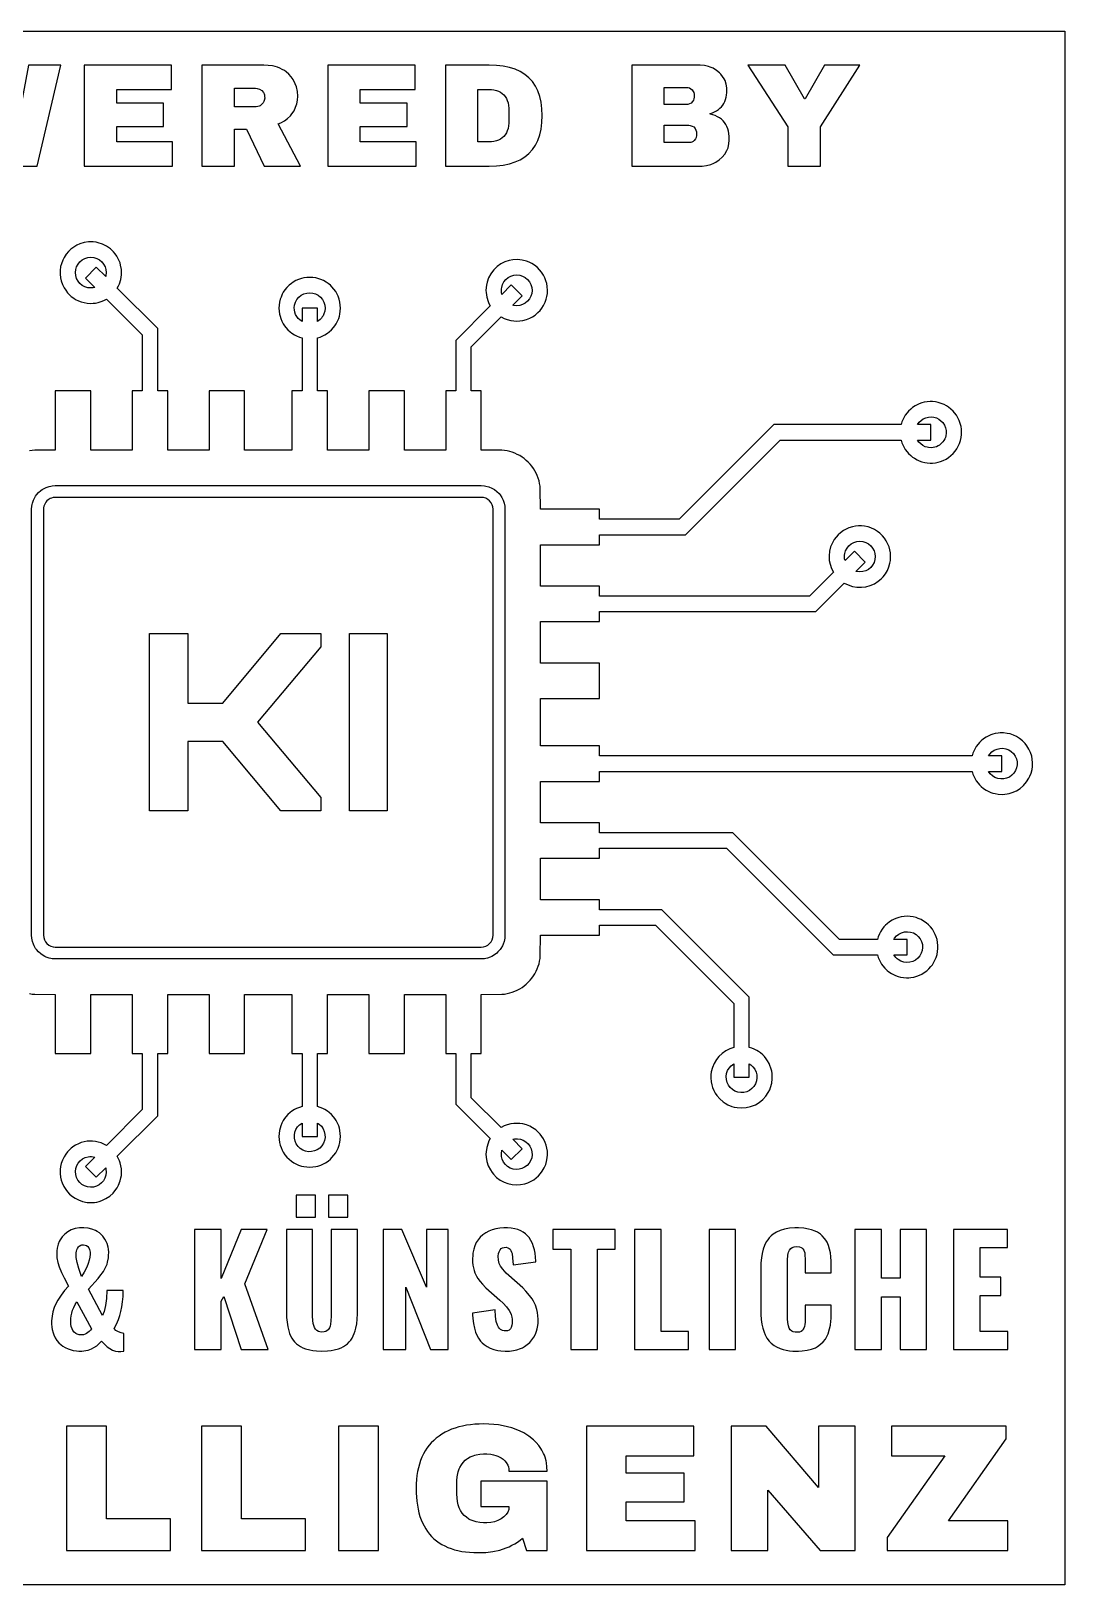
# Model space of a CAD drawing. Header units: millimetres. Extents: x 0 to 271, y 0 to 265.
# Drawn here: x 95.7 to 271.5, y 0.5 to 264.8 of the extents above; entities that cross this region are included whole.
import ezdxf

# ---------------------------------------------------------------- set-up
doc = ezdxf.new("R2010")
doc.units = ezdxf.units.MM

msp = doc.modelspace()

# ---------------------------------------------------------------- linework, layer by layer
at = {"layer": 'ENTGITTERRAHMEN'}
msp.add_lwpolyline([(0.5, 264.772), (271.498, 264.772), (271.498, 0.5), (0.5, 0.5)], close=True, dxfattribs=at)
at = {"layer": 'MOTIV'}
for points in [[(85.784, 258.972), (83.838, 249.241), (83.738, 249.241), (81.767, 258.972), (76.028, 258.972), (80.045, 241.805), (86.108, 241.805), (88.329, 252.26), (88.429, 252.26), (90.65, 241.805), (96.713, 241.805), (100.73, 258.972), (95.241, 258.972), (93.394, 249.241), (93.295, 249.241), (91.224, 258.972)], [(110.212, 252.485), (110.212, 254.855), (119.544, 254.855), (119.544, 258.972), (104.698, 258.972), (104.698, 241.805), (119.719, 241.805), (119.719, 245.922), (110.212, 245.922), (110.212, 248.542), (118.197, 248.542), (118.197, 252.485)], [(140.38, 251.233), (140.652, 251.81), (140.847, 252.415), (140.964, 253.047), (141.003, 253.707), (140.949, 254.503), (140.787, 255.264), (140.595, 255.811), (140.244, 256.51), (139.911, 256.991), (139.518, 257.425), (139.066, 257.814), (138.731, 258.048), (138.37, 258.261), (137.985, 258.45), (137.578, 258.609), (137.149, 258.74), (136.698, 258.842), (135.981, 258.94), (135.214, 258.972), (124.709, 258.972), (124.709, 241.805), (130.224, 241.805), (130.224, 248.068), (132.27, 248.068), (135.314, 241.805), (141.502, 241.805), (137.684, 248.991), (138.132, 249.176), (138.744, 249.505), (139.285, 249.896), (139.755, 250.348), (140.029, 250.684)], [(151.632, 252.485), (151.632, 254.855), (160.965, 254.855), (160.965, 258.972), (146.118, 258.972), (146.118, 241.805), (161.139, 241.805), (161.139, 245.922), (151.632, 245.922), (151.632, 248.542), (159.617, 248.542), (159.617, 252.485)], [(179.632, 257.396), (178.85, 257.877), (177.977, 258.272), (177.012, 258.578), (175.955, 258.797), (174.806, 258.928), (173.565, 258.972), (166.13, 258.972), (166.13, 241.805), (173.565, 241.805), (174.806, 241.849), (175.955, 241.98), (177.012, 242.199), (177.977, 242.506), (178.85, 242.9), (179.632, 243.382), (180.321, 243.951), (180.919, 244.608), (181.424, 245.352), (181.838, 246.185), (182.159, 247.104), (182.389, 248.111), (182.527, 249.206), (182.573, 250.389), (182.527, 251.571), (182.389, 252.666), (182.159, 253.673), (181.838, 254.593), (181.424, 255.425), (180.919, 256.169), (180.321, 256.826)], [(212.976, 257.447), (212.748, 257.68), (212.238, 258.094), (211.655, 258.436), (211.18, 258.641), (210.852, 258.751), (210.171, 258.904), (209.456, 258.969), (197.844, 258.972), (197.844, 241.805), (209.809, 241.817), (210.557, 241.911), (211.267, 242.098), (211.776, 242.3), (212.103, 242.463), (212.699, 242.848), (213.216, 243.308), (213.654, 243.843), (214.004, 244.447), (214.196, 244.933), (214.358, 245.627), (214.408, 246.181), (214.395, 246.863), (214.345, 247.327), (214.262, 247.762), (214.145, 248.168), (213.995, 248.546), (213.811, 248.895), (213.595, 249.216), (213.345, 249.508), (213.061, 249.772), (212.744, 250.007), (212.394, 250.214), (212.01, 250.392), (211.593, 250.542), (211.143, 250.663), (211.143, 250.763), (211.538, 250.893), (211.904, 251.046), (212.241, 251.224), (212.549, 251.425), (212.827, 251.65), (213.076, 251.9), (213.295, 252.173), (213.486, 252.47), (213.647, 252.791), (213.778, 253.136), (213.881, 253.505), (213.954, 253.898), (213.998, 254.315), (214, 255.093), (213.896, 255.741), (213.688, 256.352), (213.545, 256.644), (213.283, 257.063)], [(223.919, 258.972), (217.581, 258.972), (224.393, 248.467), (224.393, 241.805), (229.907, 241.805), (229.907, 248.467), (236.619, 258.972), (230.606, 258.972), (227.312, 253.258), (227.212, 253.258)], [(135.331, 253.935), (135.38, 253.671), (135.386, 253.388), (135.306, 252.944), (135.242, 252.782), (135.111, 252.555), (134.807, 252.225), (134.593, 252.077), (134.44, 252.001), (134.196, 251.924), (133.933, 251.888), (130.224, 251.886), (130.224, 255.055), (133.842, 255.055), (134.111, 255.034), (134.518, 254.908), (134.874, 254.667), (135.16, 254.331), (135.276, 254.1)], [(176.067, 253.926), (176.297, 253.641), (176.491, 253.319), (176.651, 252.958), (176.775, 252.56), (176.863, 252.124), (176.916, 251.649), (176.934, 251.137), (176.916, 249.128), (176.863, 248.654), (176.775, 248.218), (176.651, 247.819), (176.491, 247.459), (176.297, 247.136), (176.067, 246.852), (175.801, 246.605), (175.501, 246.397), (175.164, 246.226), (174.793, 246.093), (174.386, 245.998), (173.943, 245.941), (173.466, 245.922), (171.644, 245.922), (171.644, 254.855), (173.466, 254.855), (173.943, 254.836), (174.386, 254.779), (174.793, 254.684), (175.164, 254.552), (175.501, 254.381), (175.801, 254.172)], [(208.269, 254.521), (208.355, 254.323), (208.416, 254.036), (208.422, 253.551), (208.377, 253.246), (208.305, 253.038), (208.158, 252.786), (207.898, 252.524), (207.653, 252.382), (207.377, 252.303), (207.151, 252.285), (203.358, 252.285), (203.358, 255.204), (207.151, 255.204), (207.438, 255.173), (207.637, 255.108), (207.882, 254.966), (208.101, 254.762)], [(208.599, 248.181), (208.732, 247.922), (208.806, 247.632), (208.823, 247.394), (208.815, 246.985), (208.756, 246.687), (208.638, 246.421), (208.461, 246.184), (208.239, 245.995), (208.052, 245.894), (207.848, 245.829), (207.55, 245.798), (203.358, 245.798), (203.358, 248.742), (207.55, 248.742), (207.777, 248.724), (208.116, 248.616), (208.354, 248.458)], [(105.878, 221.078), (105.558, 221.09), (105.304, 221.128), (104.813, 221.277), (104.361, 221.519), (103.964, 221.844), (103.639, 222.24), (103.397, 222.693), (103.248, 223.183), (103.198, 223.694), (103.248, 224.204), (103.397, 224.695), (103.639, 225.147), (103.964, 225.544), (104.361, 225.869), (104.813, 226.111), (105.304, 226.26), (105.814, 226.31), (106.325, 226.26), (106.815, 226.111), (107.268, 225.869), (107.664, 225.544), (107.989, 225.147), (108.231, 224.695), (108.38, 224.204), (108.43, 223.694), (108.38, 223.183), (108.341, 223.017), (106.739, 224.619), (104.889, 222.769), (106.491, 221.167), (106.198, 221.106)], [(178.77, 218.109), (178.26, 218.059), (177.75, 218.109), (177.583, 218.148), (179.185, 219.75), (177.335, 221.6), (175.733, 219.998), (175.672, 220.291), (175.645, 220.611), (175.657, 220.932), (175.694, 221.186), (175.843, 221.676), (176.085, 222.129), (176.41, 222.525), (176.807, 222.85), (177.259, 223.092), (177.75, 223.241), (178.26, 223.291), (178.77, 223.241), (179.261, 223.092), (179.713, 222.85), (180.11, 222.525), (180.435, 222.129), (180.677, 221.676), (180.826, 221.186), (180.876, 220.675), (180.826, 220.165), (180.677, 219.674), (180.435, 219.222), (180.11, 218.825), (179.713, 218.5), (179.261, 218.258)], [(144.351, 215.391), (144.351, 217.657), (141.735, 217.657), (141.735, 215.391), (141.384, 215.634), (141.105, 215.9), (140.868, 216.203), (140.652, 216.596), (140.522, 216.959), (140.447, 217.336), (140.428, 217.721), (140.478, 218.167), (140.626, 218.658), (140.868, 219.11), (141.193, 219.506), (141.59, 219.832), (142.042, 220.074), (142.533, 220.222), (143.043, 220.273), (143.554, 220.222), (144.044, 220.074), (144.497, 219.832), (144.893, 219.506), (145.219, 219.11), (145.46, 218.658), (145.609, 218.167), (145.659, 217.657), (145.609, 217.146), (145.46, 216.655), (145.32, 216.367), (145.182, 216.15), (145.024, 215.948), (144.8, 215.718)], [(250.147, 194.351), (249.927, 194.219), (249.635, 194.086), (249.391, 194.005), (249.077, 193.939), (248.822, 193.914), (248.31, 193.939), (248.058, 193.989), (247.752, 194.086), (247.349, 194.283), (246.985, 194.546), (246.671, 194.867), (246.428, 195.219), (248.693, 195.219), (248.693, 197.835), (246.428, 197.835), (246.713, 198.235), (247.034, 198.549), (247.404, 198.803), (247.812, 198.99), (248.31, 199.114), (248.758, 199.142), (249.204, 199.092), (249.635, 198.967), (250.038, 198.77), (250.402, 198.508), (250.716, 198.186), (251.001, 197.76), (251.197, 197.286), (251.29, 196.847), (251.306, 196.398), (251.246, 195.953), (251.157, 195.645), (251.058, 195.408), (250.904, 195.127), (250.756, 194.917), (250.402, 194.546)], [(175.941, 184.986), (176.111, 184.488), (176.213, 183.971), (176.248, 183.446), (176.248, 111), (176.213, 110.475), (176.17, 110.215), (176.111, 109.959), (175.941, 109.46), (175.833, 109.22), (175.569, 108.764), (175.416, 108.55), (175.069, 108.154), (174.877, 107.974), (174.459, 107.654), (174.003, 107.391), (173.763, 107.282), (173.265, 107.113), (173.008, 107.053), (172.748, 107.01), (172.223, 106.975), (99.777, 106.975), (99.252, 107.01), (98.992, 107.053), (98.735, 107.113), (98.237, 107.282), (97.997, 107.391), (97.541, 107.654), (97.327, 107.807), (96.931, 108.154), (96.584, 108.55), (96.431, 108.764), (96.167, 109.22), (96.059, 109.46), (95.889, 109.959), (95.83, 110.215), (95.787, 110.475), (95.752, 111), (95.752, 183.446), (95.787, 183.971), (95.83, 184.231), (95.889, 184.488), (96.059, 184.986), (96.167, 185.226), (96.431, 185.682), (96.584, 185.896), (96.931, 186.292), (97.327, 186.639), (97.541, 186.793), (97.997, 187.056), (98.237, 187.164), (98.735, 187.334), (98.992, 187.394), (99.252, 187.436), (99.777, 187.471), (172.223, 187.471), (172.748, 187.436), (173.008, 187.394), (173.517, 187.257), (174.003, 187.056), (174.459, 186.793), (174.877, 186.472), (175.249, 186.1), (175.416, 185.896), (175.708, 185.458)], [(97.918, 184.216), (97.833, 183.967), (97.782, 183.709), (97.765, 183.446), (97.765, 111), (97.803, 110.608), (97.918, 110.23), (98.104, 109.882), (98.354, 109.577), (98.659, 109.327), (99.007, 109.141), (99.384, 109.027), (99.777, 108.988), (172.223, 108.988), (172.616, 109.027), (172.993, 109.141), (173.341, 109.327), (173.646, 109.577), (173.896, 109.882), (174.082, 110.23), (174.197, 110.608), (174.235, 111), (174.235, 183.446), (174.197, 183.839), (174.082, 184.216), (173.896, 184.564), (173.646, 184.869), (173.341, 185.119), (172.993, 185.305), (172.616, 185.42), (172.223, 185.458), (99.777, 185.458), (99.384, 185.42), (99.13, 185.352), (98.887, 185.251), (98.552, 185.043), (98.354, 184.869), (98.181, 184.671), (98.034, 184.452)], [(237.13, 172.831), (236.619, 172.78), (236.109, 172.831), (235.942, 172.87), (237.544, 174.472), (235.694, 176.321), (234.092, 174.72), (234.031, 175.013), (234.004, 175.332), (234.016, 175.653), (234.053, 175.907), (234.202, 176.398), (234.444, 176.85), (234.769, 177.246), (235.166, 177.572), (235.618, 177.814), (236.109, 177.962), (236.619, 178.013), (237.13, 177.962), (237.62, 177.814), (238.073, 177.572), (238.469, 177.246), (238.794, 176.85), (239.036, 176.398), (239.185, 175.907), (239.235, 175.397), (239.185, 174.886), (239.036, 174.395), (238.794, 173.943), (238.469, 173.547), (238.073, 173.221), (237.62, 172.98)], [(122.333, 132.13), (115.792, 132.13), (115.792, 162.316), (122.333, 162.316), (122.333, 150.493), (128.244, 150.493), (138.138, 162.316), (144.93, 162.316), (144.93, 160.052), (134.155, 147.223), (144.93, 134.394), (144.93, 132.13), (138.138, 132.13), (128.244, 143.953), (122.333, 143.953)], [(156.208, 162.316), (156.208, 132.13), (149.793, 132.13), (149.793, 162.316)], [(261.466, 142.701), (261.944, 142.517), (262.377, 142.242), (262.749, 141.889), (263.044, 141.469), (263.252, 141), (263.364, 140.5), (263.377, 139.987), (263.289, 139.482), (263.105, 139.004), (262.83, 138.57), (262.477, 138.199), (262.057, 137.904), (261.588, 137.696), (261.088, 137.583), (260.575, 137.571), (260.07, 137.658), (259.592, 137.843), (259.158, 138.117), (258.787, 138.471), (258.502, 138.872), (260.768, 138.872), (260.768, 141.488), (258.502, 141.488), (258.705, 141.789), (259.059, 142.161), (259.478, 142.456), (259.947, 142.664), (260.448, 142.776), (260.96, 142.789)], [(245.242, 111.54), (245.729, 111.38), (246.175, 111.127), (246.563, 110.792), (246.879, 110.387), (247.11, 109.929), (247.246, 109.435), (247.284, 108.924), (247.221, 108.415), (247.06, 107.928), (246.808, 107.482), (246.473, 107.093), (246.068, 106.778), (245.61, 106.547), (245.116, 106.41), (244.605, 106.373), (244.096, 106.435), (243.609, 106.596), (243.162, 106.849), (242.96, 107.007), (242.73, 107.231), (242.403, 107.68), (244.669, 107.68), (244.669, 110.296), (242.403, 110.296), (242.53, 110.494), (242.865, 110.883), (243.269, 111.198), (243.727, 111.429), (244.221, 111.565), (244.733, 111.603)], [(219.033, 86.216), (218.86, 85.733), (218.597, 85.293), (218.252, 84.913), (217.84, 84.608), (217.377, 84.388), (216.879, 84.264), (216.367, 84.239), (215.86, 84.314), (215.377, 84.487), (214.937, 84.75), (214.557, 85.095), (214.251, 85.507), (214.032, 85.97), (213.908, 86.468), (213.882, 86.98), (213.958, 87.487), (214.13, 87.97), (214.394, 88.41), (214.738, 88.79), (215.187, 89.117), (215.187, 86.852), (217.803, 86.852), (217.803, 89.117), (218.054, 88.953), (218.434, 88.609), (218.739, 88.197), (218.959, 87.733), (219.083, 87.236), (219.108, 86.723)], [(145.565, 76.092), (145.38, 75.614), (145.106, 75.18), (144.752, 74.809), (144.333, 74.513), (143.864, 74.306), (143.364, 74.193), (142.851, 74.181), (142.346, 74.268), (141.867, 74.453), (141.434, 74.727), (141.062, 75.081), (140.767, 75.5), (140.559, 75.969), (140.447, 76.469), (140.434, 76.982), (140.522, 77.487), (140.707, 77.966), (140.981, 78.399), (141.335, 78.771), (141.735, 79.055), (141.735, 76.79), (144.351, 76.79), (144.351, 79.055), (144.653, 78.852), (145.024, 78.498), (145.32, 78.079), (145.527, 77.61), (145.64, 77.11), (145.652, 76.597)], [(180.504, 75.116), (180.723, 74.652), (180.848, 74.155), (180.873, 73.643), (180.798, 73.135), (180.625, 72.653), (180.361, 72.213), (180.017, 71.833), (179.605, 71.527), (179.141, 71.308), (178.644, 71.183), (178.132, 71.158), (177.624, 71.233), (177.142, 71.406), (176.702, 71.67), (176.322, 72.014), (176.016, 72.426), (175.797, 72.89), (175.672, 73.387), (175.647, 73.9), (175.733, 74.448), (177.335, 72.846), (179.185, 74.696), (177.583, 76.298), (177.876, 76.359), (178.388, 76.384), (178.896, 76.309), (179.379, 76.136), (179.818, 75.872), (180.198, 75.528)], [(107.214, 68.542), (106.756, 68.312), (106.261, 68.175), (105.75, 68.137), (105.241, 68.2), (104.754, 68.361), (104.308, 68.614), (103.92, 68.949), (103.604, 69.353), (103.373, 69.811), (103.237, 70.305), (103.199, 70.817), (103.262, 71.326), (103.423, 71.813), (103.675, 72.259), (104.01, 72.647), (104.415, 72.963), (104.873, 73.193), (105.367, 73.33), (105.622, 73.362), (105.943, 73.366), (106.491, 73.279), (104.889, 71.678), (106.739, 69.828), (108.341, 71.43), (108.392, 71.2), (108.43, 70.688), (108.367, 70.179), (108.206, 69.692), (107.953, 69.246), (107.618, 68.858)], [(140.754, 66.778), (140.754, 63.055), (144.024, 63.055), (144.024, 66.778)], [(149.508, 63.055), (149.508, 66.778), (146.238, 66.778), (146.238, 63.055)], [(106.812, 41.171), (107.242, 41.544), (107.625, 41.975), (108.069, 41.491), (108.594, 41.017), (109.039, 40.708), (109.525, 40.454), (110.038, 40.276), (110.477, 40.202), (110.896, 40.194), (111.449, 40.265), (111.449, 43.258), (110.974, 43.353), (110.506, 43.535), (110.094, 43.787), (109.789, 44.088), (110.173, 44.852), (110.506, 45.635), (110.745, 46.308), (110.945, 47.029), (111.107, 47.802), (111.227, 48.638), (111.299, 49.563), (111.323, 50.578), (108.556, 50.578), (108.455, 49.19), (108.299, 48.016), (108.067, 46.985), (107.926, 46.585), (107.801, 46.327), (105.412, 50.805), (107.046, 52.603), (107.368, 52.991), (107.95, 53.826), (108.37, 54.583), (108.569, 55.072), (108.673, 55.414), (108.812, 56.139), (108.846, 56.522), (108.855, 57.099), (108.812, 57.626), (108.754, 57.962), (108.569, 58.596), (108.442, 58.895), (108.209, 59.319), (107.835, 59.826), (107.622, 60.052), (107.272, 60.358), (106.883, 60.624), (106.603, 60.778), (106.003, 61.021), (105.348, 61.175), (104.641, 61.241), (103.862, 61.216), (103.132, 61.093), (102.474, 60.871), (101.889, 60.552), (101.38, 60.158), (100.948, 59.698), (100.595, 59.172), (100.448, 58.885), (100.267, 58.435), (100.098, 57.798), (100.027, 57.294), (100.006, 56.945), (100.04, 56.133), (100.182, 55.36), (100.425, 54.574), (100.802, 53.656), (101.266, 52.739), (102.041, 51.308), (101.358, 50.548), (100.747, 49.764), (100.208, 48.955), (99.853, 48.33), (99.565, 47.668), (99.353, 46.962), (99.215, 46.213), (99.152, 45.419), (99.151, 44.931), (99.199, 44.316), (99.261, 43.928), (99.403, 43.376), (99.529, 43.029), (99.765, 42.541), (100.051, 42.096), (100.381, 41.696), (100.754, 41.343), (101.028, 41.133), (101.475, 40.856), (101.958, 40.63), (102.471, 40.458), (102.828, 40.374), (103.389, 40.292), (103.778, 40.268), (104.31, 40.274), (104.943, 40.348), (105.389, 40.452), (105.946, 40.655), (106.335, 40.854)], [(132.026, 51.736), (135.799, 60.942), (131.397, 60.942), (127.976, 52.616), (127.976, 60.942), (123.473, 60.942), (123.473, 40.567), (127.976, 40.567), (127.976, 48.767), (128.454, 49.572), (131.397, 40.567), (135.975, 40.567)], [(148.779, 41.032), (149.137, 41.266), (149.463, 41.528), (149.759, 41.819), (150.023, 42.139), (150.256, 42.488), (150.457, 42.865), (150.628, 43.271), (150.771, 43.705), (150.892, 44.166), (151.033, 44.909), (151.124, 45.713), (151.166, 46.579), (151.168, 60.942), (146.691, 60.942), (146.691, 46.201), (146.654, 45.393), (146.589, 44.855), (146.509, 44.523), (146.391, 44.229), (146.188, 43.912), (146.029, 43.758), (145.76, 43.611), (145.515, 43.543), (145.131, 43.51), (144.758, 43.543), (144.518, 43.611), (144.25, 43.758), (144.04, 43.971), (143.84, 44.299), (143.724, 44.603), (143.647, 44.944), (143.579, 45.483), (143.546, 46.201), (143.546, 60.942), (139.094, 60.942), (139.097, 46.579), (139.118, 45.995), (139.191, 45.17), (139.312, 44.407), (139.482, 43.705), (139.622, 43.271), (139.789, 42.865), (139.989, 42.488), (140.221, 42.139), (140.485, 41.819), (140.781, 41.528), (141.11, 41.266), (141.471, 41.032), (141.869, 40.829), (142.309, 40.656), (143.046, 40.457), (143.59, 40.363), (144.175, 40.3), (145.131, 40.265), (146.086, 40.3), (146.671, 40.363), (147.213, 40.457), (147.947, 40.656), (148.384, 40.829)], [(162.89, 60.942), (162.89, 51.132), (158.715, 60.942), (155.545, 60.942), (155.545, 40.567), (159.394, 40.567), (159.394, 51.132), (163.57, 40.567), (166.613, 40.567), (166.613, 60.942)], [(180.043, 41.372), (180.464, 41.746), (180.836, 42.165), (181.157, 42.628), (181.427, 43.133), (181.637, 43.662), (181.744, 44.029), (181.854, 44.599), (181.894, 44.992), (181.903, 45.695), (181.865, 46.271), (181.79, 46.819), (181.678, 47.34), (181.439, 48.069), (181.116, 48.735), (180.856, 49.147), (180.431, 49.738), (179.805, 50.483), (179.29, 51.01), (176.929, 53.104), (176.467, 53.542), (175.879, 54.18), (175.488, 54.703), (175.267, 55.181), (175.135, 55.726), (175.092, 56.414), (175.163, 56.867), (175.269, 57.169), (175.423, 57.468), (175.63, 57.705), (175.821, 57.827), (176.125, 57.913), (176.457, 57.916), (176.738, 57.857), (176.97, 57.738), (177.112, 57.609), (177.263, 57.389), (177.383, 57.119), (177.452, 56.884), (177.563, 56.127), (177.631, 54.955), (181.505, 55.433), (181.501, 55.563), (181.453, 56.226), (181.365, 56.911), (181.263, 57.474), (181.115, 58.029), (180.914, 58.568), (180.659, 59.091), (180.344, 59.586), (180.057, 59.922), (179.726, 60.227), (179.352, 60.5), (178.932, 60.742), (178.457, 60.937), (177.924, 61.081), (177.331, 61.174), (176.679, 61.216), (176.077, 61.212), (175.368, 61.156), (174.703, 61.044), (174.084, 60.876), (173.51, 60.652), (172.982, 60.373), (172.498, 60.037), (172.062, 59.646), (171.866, 59.431), (171.522, 58.965), (171.373, 58.713), (171.122, 58.172), (170.934, 57.581), (170.809, 56.94), (170.77, 56.601), (170.739, 55.886), (170.755, 55.373), (170.803, 54.885), (170.884, 54.421), (170.998, 53.98), (171.143, 53.564), (171.422, 52.986), (171.646, 52.628), (172.014, 52.115), (172.415, 51.625), (173.001, 51.011), (175.387, 48.918), (175.924, 48.417), (176.497, 47.793), (176.96, 47.17), (177.172, 46.768), (177.283, 46.48), (177.403, 46.019), (177.453, 45.691), (177.477, 45.348), (177.47, 44.946), (177.427, 44.654), (177.323, 44.302), (177.195, 44.037), (176.993, 43.842), (176.711, 43.725), (176.446, 43.688), (176.119, 43.702), (175.836, 43.774), (175.52, 43.945), (175.297, 44.148), (175.149, 44.347), (174.976, 44.678), (174.772, 45.313), (174.635, 46.126), (174.562, 47.308), (170.714, 46.73), (170.727, 46.411), (170.773, 45.798), (170.885, 44.944), (171.05, 44.167), (171.268, 43.468), (171.54, 42.845), (171.752, 42.47), (172.119, 41.963), (172.396, 41.663), (172.698, 41.393), (173.2, 41.045), (173.759, 40.764), (174.377, 40.546), (175.052, 40.39), (175.534, 40.32), (176.305, 40.268), (177.033, 40.279), (177.686, 40.352), (178.3, 40.487), (178.872, 40.684), (179.232, 40.851), (179.573, 41.044)], [(184.373, 57.597), (187.442, 57.597), (187.442, 40.567), (191.969, 40.567), (191.969, 57.597), (195.013, 57.597), (195.013, 60.942), (184.373, 60.942)], [(207.49, 40.567), (207.49, 43.611), (202.811, 43.611), (202.811, 60.942), (198.308, 60.942), (198.308, 40.567)], [(210.986, 60.942), (210.986, 40.567), (215.489, 40.567), (215.489, 60.942)], [(229.947, 41.423), (230.388, 41.843), (230.759, 42.315), (230.968, 42.66), (231.223, 43.221), (231.476, 44.034), (231.61, 44.683), (231.697, 45.365), (231.729, 45.839), (231.739, 48.088), (227.337, 48.088), (227.337, 45.864), (227.306, 45.184), (227.262, 44.768), (227.2, 44.455), (227.101, 44.176), (227.003, 43.991), (226.839, 43.774), (226.617, 43.61), (226.33, 43.506), (225.977, 43.461), (225.612, 43.475), (225.303, 43.545), (225.044, 43.669), (224.792, 43.901), (224.601, 44.195), (224.469, 44.548), (224.365, 45.123), (224.321, 45.758), (224.32, 55.712), (224.383, 56.566), (224.437, 56.887), (224.502, 57.109), (224.661, 57.441), (224.885, 57.724), (225.123, 57.893), (225.422, 58.001), (225.878, 58.049), (226.345, 58.003), (226.639, 57.899), (226.76, 57.824), (226.909, 57.685), (227.062, 57.461), (227.152, 57.273), (227.236, 56.995), (227.283, 56.687), (227.336, 55.781), (227.337, 53.572), (231.739, 53.572), (231.736, 55.579), (231.696, 56.292), (231.607, 56.968), (231.47, 57.607), (231.284, 58.209), (231.045, 58.77), (230.848, 59.115), (230.622, 59.436), (230.225, 59.871), (229.923, 60.132), (229.412, 60.477), (229.029, 60.674), (228.378, 60.912), (227.894, 61.033), (227.091, 61.158), (226.196, 61.215), (225.552, 61.215), (224.635, 61.151), (223.806, 61.011), (223.066, 60.795), (222.415, 60.503), (221.85, 60.138), (221.514, 59.858), (221.21, 59.55), (220.939, 59.214), (220.7, 58.85), (220.402, 58.251), (220.172, 57.59), (219.994, 56.874), (219.867, 56.105), (219.791, 55.28), (219.765, 54.402), (219.777, 46.478), (219.836, 45.652), (219.946, 44.876), (220.107, 44.149), (220.319, 43.472), (220.493, 43.051), (220.815, 42.472), (221.21, 41.955), (221.514, 41.645), (222.03, 41.231), (222.415, 40.992), (223.066, 40.695), (223.549, 40.54), (224.072, 40.42), (224.635, 40.334), (225.237, 40.282), (226.2, 40.269), (226.812, 40.301), (227.653, 40.411), (228.4, 40.592), (229.054, 40.847), (229.438, 41.057)], [(243.461, 60.942), (243.461, 52.691), (240.292, 52.691), (240.292, 60.942), (235.789, 60.942), (235.789, 40.567), (240.292, 40.567), (240.292, 49.472), (243.461, 49.472), (243.461, 40.567), (247.964, 40.567), (247.964, 60.942)], [(260.617, 49.698), (260.617, 52.817), (257.07, 52.817), (257.07, 57.873), (261.724, 57.873), (261.724, 60.942), (252.567, 60.942), (252.567, 40.567), (261.774, 40.567), (261.774, 43.611), (257.07, 43.611), (257.07, 49.698)], [(103.431, 57.502), (103.526, 57.726), (103.699, 57.983), (103.854, 58.133), (104.09, 58.273), (104.289, 58.332), (104.574, 58.349), (104.832, 58.306), (105.069, 58.206), (105.285, 58.048), (105.471, 57.834), (105.6, 57.571), (105.66, 57.342), (105.687, 57.085), (105.679, 56.727), (105.619, 56.25), (105.504, 55.731), (105.343, 55.189), (105.111, 54.558), (104.697, 53.676), (104.255, 52.968), (103.756, 54.326), (103.478, 55.312), (103.349, 56.18), (103.331, 56.969), (103.366, 57.249)], [(102.624, 44.064), (102.496, 44.451), (102.419, 44.87), (102.393, 45.321), (102.414, 45.794), (102.475, 46.266), (102.578, 46.735), (102.723, 47.204), (102.916, 47.681), (103.158, 48.169), (103.45, 48.667), (105.94, 44.063), (105.742, 43.806), (105.521, 43.579), (105.081, 43.256), (104.875, 43.154), (104.587, 43.06), (104.129, 43.007), (103.826, 43.031), (103.485, 43.132), (103.242, 43.267), (102.978, 43.5), (102.762, 43.79)], [(101.698, 6.356), (119.341, 6.356), (119.341, 11.766), (108.491, 11.766), (108.491, 27.503), (101.698, 27.503)], [(124.658, 6.356), (142.301, 6.356), (142.301, 11.766), (131.451, 11.766), (131.451, 27.503), (124.658, 27.503)], [(154.719, 27.503), (147.926, 27.503), (147.926, 6.356), (154.719, 6.356)], [(182.544, 23.423), (182.376, 23.7), (181.997, 24.23), (181.569, 24.725), (181.099, 25.186), (180.318, 25.809), (179.446, 26.351), (178.813, 26.668), (178.14, 26.95), (177.434, 27.194), (176.702, 27.401), (175.946, 27.571), (175.164, 27.703), (174.357, 27.797), (173.526, 27.853), (172.669, 27.872), (171.891, 27.858), (171.14, 27.815), (170.414, 27.744), (169.714, 27.645), (169.04, 27.517), (168.392, 27.361), (167.77, 27.176), (167.174, 26.964), (166.603, 26.722), (166.059, 26.453), (165.54, 26.155), (165.047, 25.828), (164.58, 25.473), (164.139, 25.09), (163.726, 24.68), (163.344, 24.242), (162.993, 23.779), (162.671, 23.289), (162.381, 22.772), (162.121, 22.229), (161.892, 21.659), (161.693, 21.063), (161.525, 20.44), (161.387, 19.791), (161.28, 19.116), (161.204, 18.413), (161.158, 17.685), (161.156, 16.166), (161.264, 14.722), (161.358, 14.04), (161.48, 13.387), (161.628, 12.76), (161.803, 12.162), (162.006, 11.59), (162.235, 11.046), (162.491, 10.53), (162.774, 10.041), (163.085, 9.579), (163.422, 9.145), (163.786, 8.738), (164.177, 8.359), (164.594, 8.009), (165.039, 7.686), (165.51, 7.391), (166.007, 7.124), (166.531, 6.886), (167.082, 6.675), (167.66, 6.493), (168.264, 6.338), (168.895, 6.212), (169.553, 6.114), (170.237, 6.044), (170.948, 6.001), (172.343, 6), (172.984, 6.038), (174.209, 6.188), (175.362, 6.439), (176.442, 6.79), (176.955, 7.004), (177.45, 7.242), (177.926, 7.505), (178.384, 7.794), (178.824, 8.108), (179.246, 8.446), (179.923, 6.356), (183.427, 6.356), (183.427, 18.159), (172.146, 18.159), (172.146, 13.856), (176.941, 13.856), (176.887, 13.35), (176.727, 12.884), (176.458, 12.459), (176.083, 12.076), (175.604, 11.735), (175.066, 11.459), (174.482, 11.255), (173.854, 11.123), (173.18, 11.063), (172.609, 11.065), (171.971, 11.118), (171.382, 11.222), (170.84, 11.378), (170.346, 11.586), (170.116, 11.71), (169.694, 11.996), (169.318, 12.335), (168.992, 12.721), (168.716, 13.15), (168.49, 13.623), (168.315, 14.139), (168.189, 14.698), (168.114, 15.3), (168.089, 15.946), (168.095, 18.242), (168.145, 18.866), (168.315, 19.721), (168.49, 20.237), (168.597, 20.478), (168.848, 20.929), (169.149, 21.337), (169.5, 21.701), (169.694, 21.863), (169.899, 22.013), (170.346, 22.273), (170.84, 22.481), (171.105, 22.566), (171.382, 22.638), (171.971, 22.742), (172.609, 22.794), (173.18, 22.796), (173.854, 22.734), (174.278, 22.651), (174.682, 22.534), (175.066, 22.385), (175.604, 22.098), (175.934, 21.867), (176.22, 21.613), (176.458, 21.339), (176.727, 20.889), (176.846, 20.563), (176.917, 20.217), (176.941, 19.85), (183.427, 19.85), (183.397, 20.571), (183.31, 21.261), (183.244, 21.594), (183.069, 22.236), (182.96, 22.544), (182.836, 22.845)], [(206.725, 19.512), (196.889, 19.512), (196.889, 22.432), (208.385, 22.432), (208.385, 27.503), (190.096, 27.503), (190.096, 6.356), (208.6, 6.356), (208.6, 11.428), (196.889, 11.428), (196.889, 14.655), (206.725, 14.655)], [(220.987, 6.356), (220.987, 16.622), (229.869, 6.356), (235.802, 6.356), (235.802, 27.503), (229.562, 27.503), (229.562, 17.083), (220.679, 27.503), (214.747, 27.503), (214.747, 6.356)], [(261.774, 6.356), (261.774, 11.428), (251.723, 11.428), (261.528, 25.321), (261.528, 27.503), (242.01, 27.503), (242.01, 22.432), (251.078, 22.432), (241.273, 8.539), (241.273, 6.356)]]:
    msp.add_lwpolyline(points, close=True, dxfattribs=at)
msp.add_lwpolyline([(95.384, 101.074), (95.839, 100.999), (96.298, 100.953), (99.777, 100.938), (99.777, 90.876), (105.814, 90.876), (105.814, 100.938), (112.858, 100.938), (112.858, 90.876), (114.568, 90.876), (114.568, 81.356), (108.471, 75.26), (108.051, 75.482), (107.577, 75.679), (107.086, 75.828), (106.582, 75.928), (106.071, 75.978), (105.686, 75.983), (105.174, 75.945), (104.668, 75.858), (104.173, 75.721), (103.694, 75.536), (103.235, 75.305), (102.907, 75.103), (102.495, 74.797), (102.115, 74.452), (101.852, 74.17), (101.536, 73.765), (101.262, 73.332), (100.98, 72.755), (100.772, 72.148), (100.659, 71.647), (100.596, 71.137), (100.588, 70.496), (100.659, 69.858), (100.772, 69.357), (100.933, 68.87), (101.2, 68.286), (101.536, 67.74), (101.852, 67.335), (102.206, 66.963), (102.697, 66.55), (103.124, 66.265), (103.694, 65.969), (104.419, 65.71), (105.174, 65.56), (105.943, 65.522), (106.455, 65.56), (106.835, 65.621), (107.21, 65.71), (107.697, 65.871), (108.393, 66.2), (109.033, 66.628), (109.604, 67.145), (110.092, 67.74), (110.302, 68.063), (110.544, 68.516), (110.821, 69.234), (110.946, 69.732), (111.007, 70.112), (111.045, 70.881), (111.021, 71.265), (110.946, 71.773), (110.821, 72.271), (110.696, 72.636), (110.544, 72.99), (110.321, 73.41), (117.184, 80.273), (117.184, 90.876), (118.895, 90.876), (118.895, 100.938), (125.938, 100.938), (125.938, 90.876), (131.975, 90.876), (131.975, 100.938), (140.025, 100.938), (140.025, 90.876), (141.735, 90.876), (141.735, 81.855), (141.281, 81.716), (140.806, 81.52), (140.464, 81.342), (140.031, 81.067), (139.724, 80.834), (139.344, 80.489), (138.999, 80.109), (138.766, 79.802), (138.556, 79.48), (138.313, 79.027), (138.117, 78.552), (138.001, 78.185), (137.912, 77.81), (137.836, 77.303), (137.811, 76.79), (137.836, 76.277), (137.912, 75.769), (138.036, 75.271), (138.162, 74.907), (138.37, 74.437), (138.556, 74.1), (138.841, 73.673), (139.167, 73.276), (139.53, 72.913), (139.927, 72.587), (140.353, 72.302), (140.691, 72.116), (141.16, 71.908), (141.648, 71.747), (142.023, 71.658), (142.53, 71.583), (143.043, 71.558), (143.556, 71.583), (144.064, 71.658), (144.439, 71.747), (144.926, 71.908), (145.396, 72.116), (145.733, 72.302), (146.16, 72.587), (146.557, 72.913), (146.833, 73.182), (147.168, 73.571), (147.464, 73.991), (147.717, 74.437), (147.877, 74.787), (148.05, 75.271), (148.175, 75.769), (148.25, 76.277), (148.276, 76.79), (148.25, 77.303), (148.175, 77.81), (148.086, 78.185), (147.97, 78.552), (147.773, 79.027), (147.531, 79.48), (147.321, 79.802), (147.088, 80.109), (146.743, 80.489), (146.363, 80.834), (146.056, 81.067), (145.622, 81.342), (145.28, 81.52), (144.806, 81.716), (144.351, 81.855), (144.351, 90.876), (146.062, 90.876), (146.062, 100.938), (153.105, 100.938), (153.105, 90.876), (159.142, 90.876), (159.142, 100.938), (166.186, 100.938), (166.186, 90.876), (167.896, 90.876), (167.896, 82.285), (173.753, 76.428), (173.53, 76.008), (173.378, 75.654), (173.155, 74.918), (173.042, 74.156), (173.028, 73.771), (173.053, 73.258), (173.185, 72.5), (173.426, 71.769), (173.772, 71.081), (174.058, 70.654), (174.298, 70.354), (174.843, 69.809), (175.461, 69.351), (176.14, 68.988), (176.741, 68.764), (177.492, 68.596), (178.26, 68.539), (178.901, 68.578), (179.656, 68.728), (180.143, 68.89), (180.613, 69.098), (181.167, 69.421), (181.579, 69.727), (181.96, 70.071), (182.305, 70.452), (182.61, 70.864), (182.934, 71.419), (183.186, 72.008), (183.335, 72.5), (183.453, 73.131), (183.491, 73.643), (183.467, 74.284), (183.392, 74.792), (183.267, 75.29), (183.094, 75.773), (182.813, 76.35), (182.538, 76.784), (182.222, 77.189), (181.868, 77.561), (181.479, 77.896), (180.95, 78.259), (180.497, 78.501), (179.901, 78.739), (179.281, 78.903), (178.773, 78.978), (178.26, 79.003), (177.747, 78.978), (177.239, 78.903), (176.619, 78.739), (176.14, 78.554), (175.603, 78.278), (170.512, 83.369), (170.512, 90.876), (172.223, 90.876), (172.223, 100.938), (175.702, 100.953), (176.161, 100.999), (176.616, 101.074), (177.064, 101.178), (177.505, 101.312), (177.937, 101.474), (178.357, 101.665), (178.763, 101.882), (179.155, 102.125), (179.529, 102.394), (179.885, 102.686), (180.222, 103.001), (180.537, 103.338), (180.829, 103.694), (181.098, 104.069), (181.341, 104.46), (181.558, 104.866), (181.749, 105.286), (181.911, 105.718), (182.045, 106.159), (182.149, 106.608), (182.225, 107.062), (182.27, 107.521), (182.285, 111), (192.347, 111), (192.347, 112.711), (201.867, 112.711), (215.187, 99.39), (215.187, 91.917), (214.493, 91.686), (213.805, 91.339), (213.176, 90.896), (212.619, 90.365), (212.218, 89.864), (211.822, 89.204), (211.527, 88.493), (211.34, 87.746), (211.277, 87.237), (211.265, 86.723), (211.32, 86.084), (211.42, 85.58), (211.569, 85.089), (211.766, 84.615), (212.008, 84.162), (212.293, 83.735), (212.796, 83.152), (213.379, 82.649), (213.696, 82.431), (214.143, 82.178), (214.854, 81.884), (215.224, 81.776), (215.728, 81.676), (216.495, 81.619), (217.263, 81.676), (218.014, 81.845), (218.378, 81.97), (218.848, 82.178), (219.508, 82.574), (220.103, 83.062), (220.62, 83.633), (221.048, 84.273), (221.279, 84.731), (221.422, 85.089), (221.627, 85.831), (221.721, 86.595), (221.726, 86.98), (221.688, 87.492), (221.627, 87.872), (221.502, 88.37), (221.329, 88.854), (221.169, 89.204), (220.916, 89.651), (220.698, 89.968), (220.372, 90.365), (220.103, 90.641), (219.714, 90.976), (219.402, 91.202), (219.074, 91.404), (218.616, 91.635), (218.258, 91.778), (217.803, 91.917), (217.803, 100.474), (202.95, 115.327), (192.347, 115.327), (192.347, 117.037), (182.285, 117.037), (182.285, 124.081), (192.347, 124.081), (192.347, 125.791), (213.941, 125.791), (232.053, 107.68), (239.603, 107.68), (239.742, 107.225), (239.885, 106.868), (240.116, 106.409), (240.318, 106.081), (240.544, 105.769), (240.879, 105.38), (241.251, 105.026), (241.552, 104.785), (241.979, 104.5), (242.316, 104.314), (242.666, 104.154), (243.15, 103.981), (243.522, 103.883), (244.028, 103.795), (244.54, 103.757), (244.925, 103.762), (245.309, 103.795), (245.815, 103.883), (246.31, 104.02), (246.789, 104.205), (247.135, 104.373), (247.576, 104.637), (247.988, 104.943), (248.368, 105.288), (248.713, 105.669), (248.946, 105.975), (249.221, 106.409), (249.452, 106.868), (249.595, 107.225), (249.744, 107.717), (249.844, 108.22), (249.895, 108.731), (249.895, 109.245), (249.844, 109.756), (249.744, 110.259), (249.595, 110.751), (249.452, 111.108), (249.221, 111.567), (248.946, 112.001), (248.631, 112.405), (248.277, 112.777), (247.888, 113.113), (247.468, 113.408), (247.021, 113.661), (246.552, 113.869), (246.188, 113.995), (245.689, 114.12), (245.182, 114.195), (244.669, 114.22), (244.156, 114.195), (243.648, 114.12), (243.273, 114.031), (242.906, 113.914), (242.432, 113.718), (242.09, 113.54), (241.656, 113.266), (241.251, 112.95), (240.969, 112.688), (240.707, 112.405), (240.391, 112.001), (240.116, 111.567), (239.939, 111.225), (239.742, 110.751), (239.603, 110.296), (233.136, 110.296), (215.025, 128.407), (192.347, 128.407), (192.347, 130.118), (182.285, 130.118), (182.285, 137.161), (192.347, 137.161), (192.347, 138.872), (255.702, 138.872), (255.841, 138.417), (255.984, 138.06), (256.215, 137.601), (256.417, 137.273), (256.723, 136.861), (256.978, 136.572), (257.254, 136.303), (257.651, 135.977), (258.078, 135.692), (258.415, 135.506), (258.885, 135.298), (259.249, 135.173), (259.621, 135.075), (260.127, 134.987), (260.896, 134.949), (261.662, 135.025), (262.039, 135.104), (262.53, 135.253), (263.234, 135.565), (263.885, 135.977), (264.468, 136.48), (264.97, 137.063), (265.382, 137.713), (265.551, 138.06), (265.736, 138.539), (265.899, 139.159), (265.975, 139.667), (265.998, 140.308), (265.943, 140.948), (265.843, 141.451), (265.649, 142.063), (265.382, 142.646), (265.046, 143.193), (264.73, 143.597), (264.282, 144.057), (263.781, 144.458), (263.234, 144.794), (262.77, 145.014), (262.163, 145.222), (261.662, 145.335), (261.025, 145.406), (260.511, 145.406), (260.127, 145.373), (259.621, 145.285), (259.249, 145.187), (258.885, 145.061), (258.415, 144.853), (258.078, 144.668), (257.651, 144.382), (257.254, 144.057), (256.978, 143.788), (256.723, 143.499), (256.417, 143.087), (256.215, 142.759), (255.984, 142.3), (255.841, 141.942), (255.702, 141.488), (192.347, 141.488), (192.347, 143.198), (182.285, 143.198), (182.285, 151.248), (192.347, 151.248), (192.347, 157.285), (182.285, 157.285), (182.285, 164.328), (192.347, 164.328), (192.347, 166.039), (229.111, 166.039), (233.962, 170.89), (234.617, 170.563), (235.348, 170.321), (236.106, 170.19), (236.876, 170.171), (237.64, 170.265), (238.382, 170.47), (239.086, 170.782), (239.736, 171.194), (240.227, 171.607), (240.581, 171.979), (240.97, 172.49), (241.293, 173.044), (241.546, 173.634), (241.724, 174.25), (241.812, 174.756), (241.851, 175.397), (241.812, 176.037), (241.724, 176.543), (241.587, 177.038), (241.403, 177.517), (241.107, 178.086), (240.822, 178.513), (240.496, 178.91), (240.037, 179.358), (239.632, 179.674), (239.086, 180.011), (238.502, 180.278), (238.015, 180.439), (237.387, 180.572), (236.876, 180.622), (236.362, 180.622), (235.851, 180.572), (235.348, 180.472), (234.736, 180.278), (234.267, 180.07), (233.82, 179.817), (233.3, 179.441), (232.919, 179.096), (232.575, 178.716), (232.269, 178.303), (231.889, 177.634), (231.651, 177.038), (231.464, 176.291), (231.389, 175.525), (231.426, 174.756), (231.544, 174.125), (231.785, 173.394), (232.112, 172.739), (228.028, 168.655), (192.347, 168.655), (192.347, 170.366), (182.285, 170.366), (182.285, 177.409), (192.347, 177.409), (192.347, 179.119), (206.975, 179.119), (223.074, 195.219), (243.628, 195.219), (243.767, 194.764), (243.91, 194.406), (244.141, 193.948), (244.343, 193.62), (244.649, 193.207), (244.904, 192.919), (245.276, 192.565), (245.577, 192.324), (245.894, 192.106), (246.341, 191.853), (246.691, 191.693), (247.175, 191.52), (247.673, 191.395), (248.053, 191.334), (248.565, 191.296), (248.95, 191.301), (249.461, 191.351), (249.965, 191.451), (250.335, 191.558), (250.814, 191.743), (251.272, 191.974), (251.706, 192.249), (252.111, 192.565), (252.483, 192.919), (252.818, 193.308), (253.114, 193.727), (253.367, 194.174), (253.575, 194.644), (253.736, 195.131), (253.849, 195.632), (253.912, 196.142), (253.924, 196.655), (253.901, 197.039), (253.825, 197.547), (253.7, 198.045), (253.527, 198.529), (253.308, 198.993), (253.044, 199.433), (252.738, 199.846), (252.483, 200.134), (252.111, 200.488), (251.706, 200.804), (251.383, 201.014), (250.931, 201.256), (250.456, 201.453), (249.965, 201.602), (249.461, 201.702), (248.95, 201.752), (248.565, 201.757), (248.053, 201.719), (247.547, 201.632), (247.175, 201.533), (246.691, 201.36), (246.341, 201.2), (246.004, 201.014), (245.577, 200.729), (245.276, 200.488), (244.904, 200.134), (244.649, 199.846), (244.343, 199.433), (244.141, 199.106), (243.91, 198.647), (243.767, 198.289), (243.628, 197.835), (221.991, 197.835), (205.892, 181.736), (192.347, 181.736), (192.347, 183.446), (182.285, 183.446), (182.27, 186.925), (182.225, 187.384), (182.149, 187.839), (182.045, 188.288), (181.911, 188.729), (181.749, 189.16), (181.558, 189.58), (181.341, 189.986), (181.098, 190.378), (180.829, 190.752), (180.537, 191.109), (180.222, 191.445), (179.885, 191.76), (179.529, 192.053), (179.155, 192.321), (178.763, 192.564), (178.357, 192.782), (177.937, 192.972), (177.505, 193.134), (177.064, 193.268), (176.616, 193.373), (176.161, 193.448), (175.702, 193.493), (172.223, 193.508), (172.223, 203.57), (170.512, 203.57), (170.512, 211.078), (175.603, 216.168), (176.14, 215.892), (176.619, 215.707), (177.239, 215.544), (177.747, 215.468), (178.26, 215.443), (178.773, 215.468), (179.281, 215.544), (179.901, 215.707), (180.497, 215.945), (180.95, 216.187), (181.377, 216.473), (181.868, 216.886), (182.222, 217.258), (182.538, 217.662), (182.813, 218.096), (183.094, 218.673), (183.267, 219.156), (183.392, 219.654), (183.467, 220.162), (183.492, 220.675), (183.453, 221.316), (183.365, 221.822), (183.228, 222.316), (183.043, 222.795), (182.813, 223.254), (182.463, 223.792), (182.137, 224.189), (181.774, 224.552), (181.273, 224.953), (180.839, 225.228), (180.38, 225.459), (179.901, 225.643), (179.155, 225.83), (178.388, 225.906), (177.62, 225.868), (176.989, 225.751), (176.258, 225.509), (175.57, 225.163), (174.941, 224.72), (174.383, 224.189), (174.135, 223.894), (173.84, 223.474), (173.477, 222.795), (173.217, 222.071), (173.105, 221.57), (173.053, 221.188), (173.028, 220.675), (173.042, 220.29), (173.155, 219.529), (173.378, 218.792), (173.53, 218.438), (173.753, 218.018), (167.896, 212.161), (167.896, 203.57), (166.186, 203.57), (166.186, 193.508), (159.142, 193.508), (159.142, 203.57), (153.105, 203.57), (153.105, 193.508), (146.062, 193.508), (146.062, 203.57), (144.351, 203.57), (144.351, 212.591), (144.806, 212.73), (145.28, 212.927), (145.622, 213.104), (146.056, 213.379), (146.363, 213.612), (146.743, 213.957), (147.088, 214.337), (147.321, 214.644), (147.531, 214.967), (147.773, 215.42), (147.97, 215.894), (148.086, 216.261), (148.175, 216.636), (148.25, 217.144), (148.276, 217.657), (148.25, 218.169), (148.175, 218.677), (148.05, 219.175), (147.877, 219.659), (147.717, 220.009), (147.464, 220.456), (147.168, 220.876), (146.833, 221.264), (146.557, 221.533), (146.16, 221.859), (145.843, 222.077), (145.396, 222.33), (144.926, 222.538), (144.439, 222.699), (144.064, 222.788), (143.556, 222.864), (143.043, 222.889), (142.53, 222.864), (142.023, 222.788), (141.648, 222.699), (141.16, 222.538), (140.691, 222.33), (140.244, 222.077), (139.927, 221.859), (139.53, 221.533), (139.167, 221.17), (138.841, 220.773), (138.556, 220.346), (138.37, 220.009), (138.162, 219.54), (138.036, 219.175), (137.912, 218.677), (137.836, 218.169), (137.811, 217.657), (137.836, 217.144), (137.912, 216.636), (138.001, 216.261), (138.117, 215.894), (138.313, 215.42), (138.556, 214.967), (138.766, 214.644), (138.999, 214.337), (139.344, 213.957), (139.724, 213.612), (140.031, 213.379), (140.464, 213.104), (140.806, 212.927), (141.281, 212.73), (141.735, 212.591), (141.735, 203.57), (140.025, 203.57), (140.025, 193.508), (131.975, 193.508), (131.975, 203.57), (125.938, 203.57), (125.938, 193.508), (118.895, 193.508), (118.895, 203.57), (117.184, 203.57), (117.184, 214.174), (110.321, 221.037), (110.544, 221.457), (110.696, 221.811), (110.919, 222.547), (111.032, 223.309), (111.046, 223.694), (111.021, 224.207), (110.89, 224.965), (110.782, 225.335), (110.598, 225.814), (110.235, 226.493), (109.939, 226.913), (109.691, 227.207), (109.134, 227.738), (108.504, 228.182), (107.817, 228.528), (107.086, 228.769), (106.709, 228.849), (106.199, 228.912), (105.429, 228.912), (104.668, 228.799), (103.931, 228.575), (103.462, 228.367), (102.907, 228.044), (102.397, 227.656), (102.025, 227.302), (101.612, 226.811), (101.262, 226.273), (101.031, 225.814), (100.807, 225.213), (100.683, 224.715), (100.596, 224.079), (100.588, 223.437), (100.659, 222.799), (100.772, 222.298), (100.98, 221.691), (101.262, 221.115), (101.536, 220.681), (101.852, 220.276), (102.115, 219.994), (102.495, 219.649), (102.907, 219.343), (103.235, 219.141), (103.694, 218.91), (104.173, 218.726), (104.668, 218.589), (105.174, 218.501), (105.686, 218.463), (106.199, 218.476), (106.582, 218.518), (107.086, 218.618), (107.577, 218.767), (108.051, 218.964), (108.471, 219.187), (114.568, 213.09), (114.568, 203.57), (112.858, 203.57), (112.858, 193.508), (105.814, 193.508), (105.814, 203.57), (99.777, 203.57), (99.777, 193.508), (96.298, 193.493), (95.839, 193.448), (95.384, 193.373)], dxfattribs=at)

doc.saveas('drawing.dxf')
